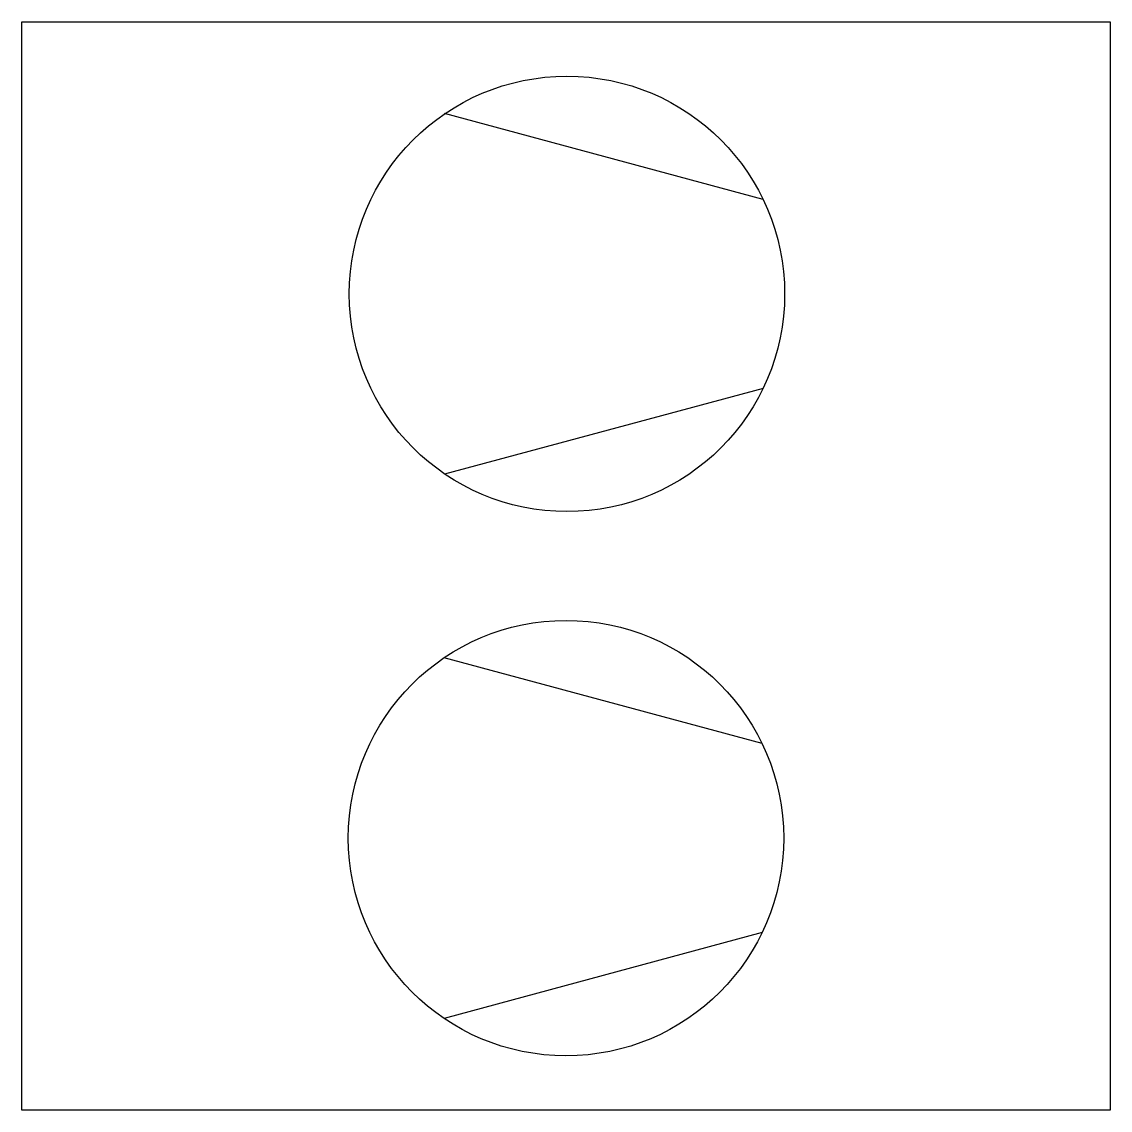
# Model space of a CAD drawing. Header units: millimetres. Extents: x -450 to 450, y -450 to 450.
import ezdxf

# ---------------------------------------------------------------- set-up
doc = ezdxf.new("R2010")
doc.units = ezdxf.units.MM

msp = doc.modelspace()

# ---------------------------------------------------------------- linework, layer by layer
at = {"color": 0, "linetype": 'ByBlock', "lineweight": -2}
for p, q in [((-450, 450), (450, 450)), ((-450, -450), (-450, 450)), ((450, 450), (450, -450)), ((162.95, 303.15), (-100.57, 374.18)), ((162.95, 146.85), (-100.57, 75.82)), ((162.15, -146.85), (-100.73, -75.82)), ((162.15, -303.15), (-100.73, -374.18)), ((450, -450), (-450, -450))]:
    msp.add_line(p, q, dxfattribs=at)
for centre in [(0.8, 225), (0, -225)]:
    msp.add_circle(centre, 180, dxfattribs=at)

doc.saveas('drawing.dxf')
